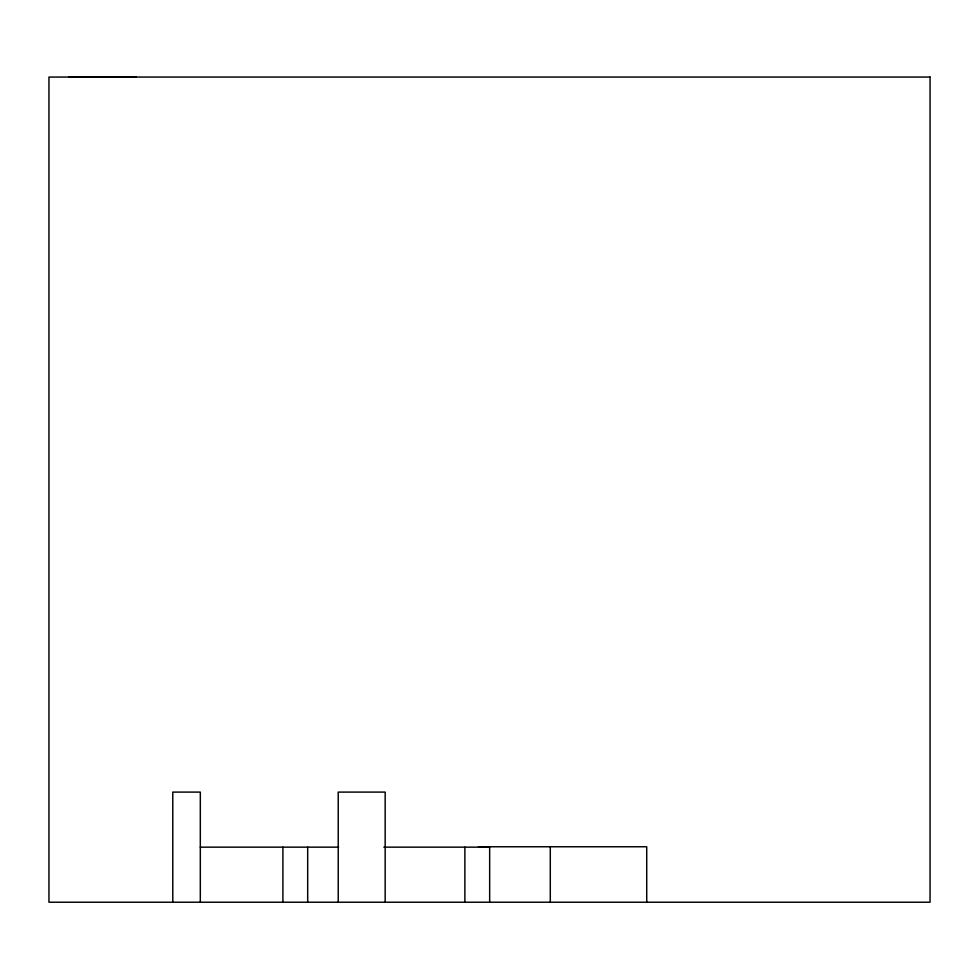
<?xml version="1.0" encoding="UTF-8"?>
<svg xmlns="http://www.w3.org/2000/svg" width="979" height="979" viewBox="0 0 979 979"><rect width="100%" height="100%" fill="white"/><g stroke="black" fill="none" stroke-linecap="round" stroke-linejoin="round"><path stroke-width="1.47" d="M68.763 76.778L136.203 76.778M478.474 846.762L646.727 846.762L646.727 902.222M200.291 847.153L338.624 847.153M383.841 847.153L489.659 847.153L489.659 902.222M550.296 846.762L550.296 902.222M464.878 847.153L464.878 902.222M385.163 902.222L385.163 792.097L338.232 792.097L338.232 902.222M307.687 847.153L307.687 902.222M282.907 847.153L282.907 902.222M200.316 902.222L200.316 792.097L172.781 792.097L172.781 902.222M930.05 77.06L48.95 77.06L48.95 902.222L930.05 902.222L930.05 77.06"/></g></svg>
